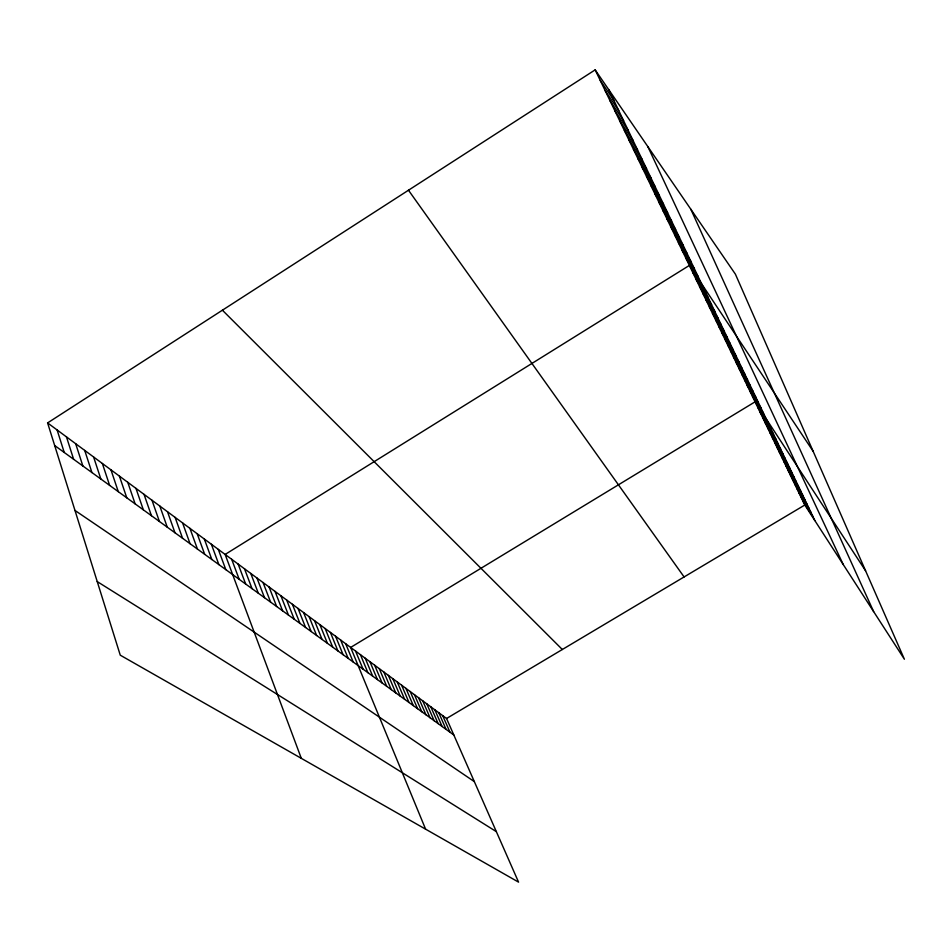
<?xml version="1.0" encoding="UTF-8"?>
<svg xmlns="http://www.w3.org/2000/svg" width="952" height="952" viewBox="0 0 952 952"><rect width="100%" height="100%" fill="white"/><g stroke="black" fill="none" stroke-linecap="round" stroke-linejoin="round"><path stroke-width="1.43" d="M47.6 422.914L446.559 718.486L518.566 882.135L120.261 655.178L47.6 422.914L595.155 69.865L735.408 274.188L904.4 659.236L804.797 505.024L595.155 69.865M446.559 718.486L804.797 505.024M97.235 581.589L496.349 831.643M74.982 510.45L474.358 781.64M54.681 445.536L453.818 734.98M222.411 310.209L562.323 649.502M408.479 190.233L684.095 576.948M600.248 80.432L613.766 100.162M605.246 90.797L618.705 110.468M610.149 100.983L623.548 120.595M614.98 111.003L628.296 130.543M619.716 120.844L632.973 140.325M624.381 130.507L637.566 149.928M628.951 140.015L642.088 159.365M633.461 149.369L646.527 168.647M637.888 158.556L650.882 177.774M642.243 167.588L655.178 186.735M646.527 176.477L659.391 195.565M650.74 185.224L663.544 204.24M654.881 193.827L667.626 212.772M658.962 202.3L671.648 221.173M662.973 210.63L675.599 229.432M666.924 218.829L679.478 237.56M670.815 226.897L683.31 245.556M674.635 234.846L687.07 253.434M678.407 242.665L690.783 261.193M682.12 250.364L694.436 268.821M685.773 257.956L698.03 276.342M813.103 451.224L689.367 265.43L225.136 554.445L301.308 758.339M692.818 272.57L704.956 290.824M696.209 279.614L708.288 297.798M699.553 286.552L711.572 304.664M702.85 293.394L714.821 311.447M706.098 300.142L718.01 318.123M709.299 306.794L721.164 324.703M712.465 313.351L724.27 331.201M715.583 319.824L727.328 337.603M718.653 326.203L730.351 343.91M721.687 332.498L733.326 350.134M724.674 338.71L736.265 356.274M727.625 344.826L739.157 362.331M730.529 350.872L742.013 368.317M733.409 356.833L744.833 374.207M736.241 362.712L747.617 380.026M739.038 368.519L750.366 385.762M741.798 374.255L753.068 391.427M744.523 379.907L755.745 397.02M747.213 385.5L758.387 402.541M749.867 391.01L760.993 407.992M752.496 396.448L763.563 413.37M865.594 570.807L755.079 401.827L350.657 647.431L425.592 829.156M757.637 407.135L768.609 423.926M760.16 412.371L771.084 429.102M762.659 417.547L773.536 434.219M765.122 422.664L775.951 439.265M767.55 427.71L778.331 444.251M769.954 432.708L780.688 449.177M772.334 437.634L783.02 454.044M774.678 442.502L785.317 458.852M776.999 447.309L787.59 463.6M779.283 452.069L789.839 468.301M781.556 456.77L792.052 472.93M783.793 461.411L794.242 477.523M785.995 466.004L796.407 482.045M788.185 470.538L798.549 486.52M790.35 475.024L800.668 490.946M792.481 479.451L802.762 495.326M794.587 483.83L804.833 499.645M796.681 488.174L806.868 503.917M798.74 492.458L808.891 508.142M800.787 496.694L810.89 512.319M802.798 500.883L812.865 516.448M608.745 89.666L814.817 520.542M647.836 146.608L843.186 564.465M690.807 209.202L873.627 611.577M442.692 715.618L449.963 732.183M438.789 712.727L446.072 729.363M434.838 709.799L442.133 726.507M430.839 706.836L438.158 723.615M426.805 703.849L434.124 720.7M422.724 700.827L430.054 717.748M418.594 697.768L425.949 714.762M414.429 694.674L421.784 711.751M410.205 691.545L417.571 708.693M405.933 688.379L413.311 705.611M401.613 685.19L409.003 702.481M397.246 681.953L404.648 699.327M392.831 678.681L400.245 696.126M388.368 675.373L395.782 692.901M383.846 672.017L391.272 689.629M379.265 668.625L386.714 686.321M374.648 665.198L382.097 682.965M369.959 661.735L377.42 679.573M365.223 658.225L372.684 676.146M360.427 654.667L367.9 672.671M355.572 651.073L363.057 669.161M345.683 643.754L353.192 662.009M340.649 640.018L348.158 658.356M335.556 636.245L343.077 654.667M330.403 632.426L337.912 650.93M325.167 628.558L332.7 647.146M319.884 624.631L327.417 643.314M314.529 620.668L322.062 639.435M309.102 616.646L316.635 635.508M303.605 612.576L311.149 631.521M298.035 608.447L305.58 627.487M292.395 604.27L299.951 623.393M286.683 600.046L294.239 619.252M280.899 595.75L288.444 615.063M275.033 591.406L282.589 610.803M269.083 587.003L276.639 606.495M263.061 582.541L270.618 602.128M256.957 578.019L264.513 597.701M250.769 573.425L258.313 593.203M244.497 568.784L252.042 588.657M238.131 564.072L245.675 584.04M231.681 559.288L239.214 579.363M218.305 549.387L225.826 569.653M211.368 544.246L218.889 564.619M204.335 539.034L211.844 559.502M197.183 533.739L204.692 554.326M189.936 528.372L197.433 549.054M182.582 522.91L190.055 543.711M175.108 517.376L182.57 538.285M167.516 511.76L174.966 532.763M159.817 506.047L167.255 527.17M151.987 500.252L159.412 521.482M144.038 494.362L151.439 515.71M135.969 488.388L143.347 509.844M127.77 482.307L135.124 503.87M119.428 476.131L126.771 497.813M110.968 469.86L118.274 491.648M102.352 463.481L109.635 485.389M93.605 457.008L100.852 479.023M84.716 450.415L91.927 472.549M75.672 443.715L82.86 465.968M66.473 436.897L73.625 459.28M57.12 429.971L64.224 452.462"/></g></svg>
